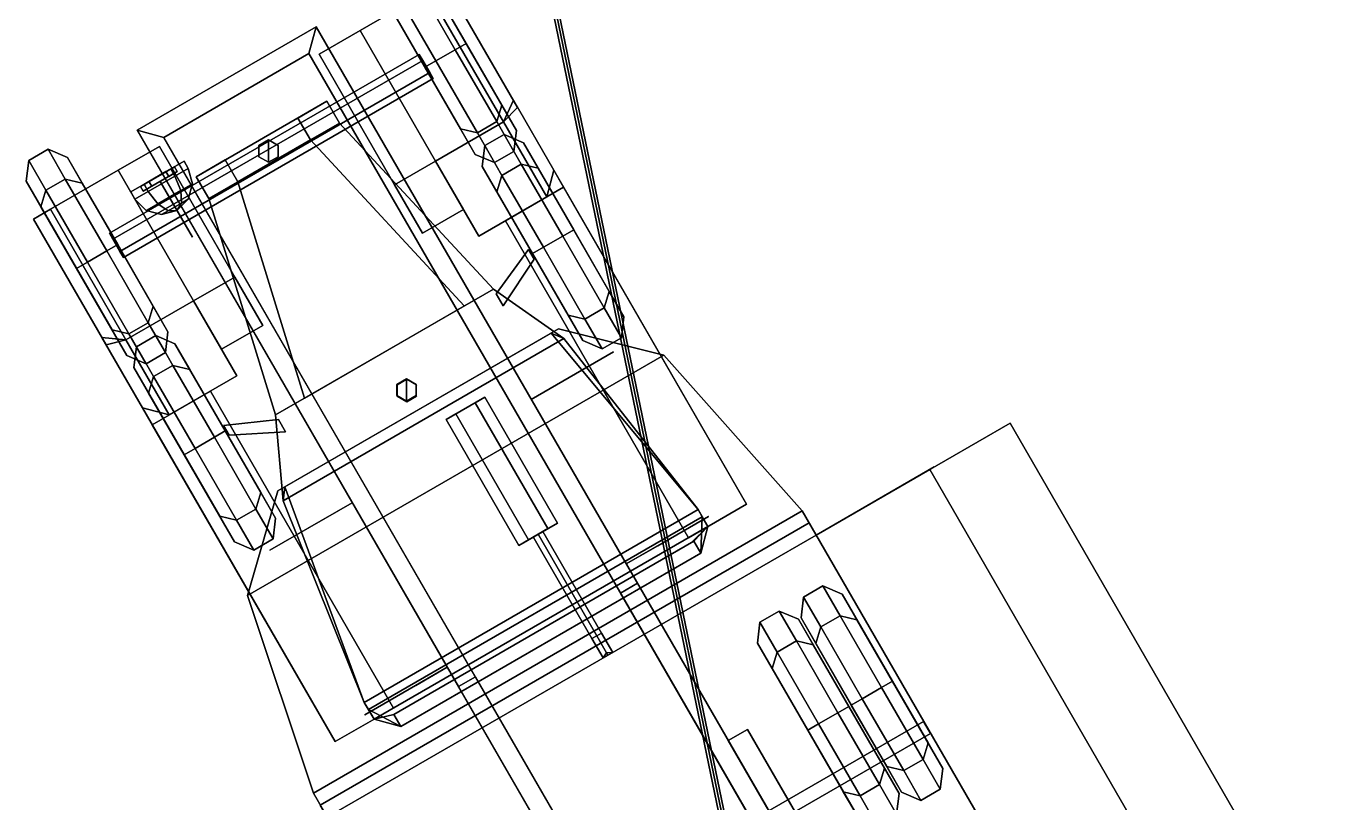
# Model space of a CAD drawing. Extents: x -7.7 to 7.3, y -7.8 to 7.8.
# Drawn here: x -7.271 to -2.57, y -5.285 to -2.505 of the extents above; entities that cross this region are included whole.
import ezdxf

# ---------------------------------------------------------------- set-up
doc = ezdxf.new("R2010")
doc.units = 0
doc.layers.get('0').update_dxf_attribs({"linetype": 'CONTINUOUS'})
for name, color, linetype in [('BALANCIER', 5, 'CONTINUOUS'), ('MUDGUARDS', 6, 'CONTINUOUS'), ('WHEELS', 2, 'CONTINUOUS')]:
    doc.layers.add(name, color=color, linetype=linetype)

msp = doc.modelspace()

# ---------------------------------------------------------------- linework, layer by layer
for points in [[(-7.04, 5.6, 4.61), (-7.05, 5.6, 4.6), (-4.4597, -6.9326, 2.35), (-4.4474, -6.9397, 2.36)], [(-7.05, 5.6, 4.6), (-7.04, 5.6, 4.59), (-4.4474, -6.9397, 2.34), (-4.4597, -6.9326, 2.35)], [(-7.04, 5.6, 4.59), (-7.03, 5.6, 4.6), (-4.4403, -6.9274, 2.35), (-4.4474, -6.9397, 2.34)], [(-7.03, 5.6, 4.6), (-7.04, 5.6, 4.61), (-4.4474, -6.9397, 2.36), (-4.4403, -6.9274, 2.35)], [(-6.2332, -2.5074, 0.64), (-6.2332, -2.5074, 0.48), (-6.8741, -2.8774, 0.48), (-6.8741, -2.8774, 0.64)], [(-6.2332, -2.5074, 0.48), (-6.2589, -2.603, 0.48), (-6.7785, -2.903, 0.48), (-6.8741, -2.8774, 0.48)], [(-6.8741, -2.8774, 0.64), (-6.7785, -2.903, 0.64), (-6.2589, -2.603, 0.64), (-6.2332, -2.5074, 0.64)], [(-6.2332, -2.5074, 0.48), (-4.2032, -6.0234, 0.48), (-4.2639, -6.0584, 0.48), (-6.2589, -2.603, 0.48)], [(-6.2589, -2.603, 0.64), (-5.1439, -4.5342, 0.64), (-5.0832, -4.4992, 0.64), (-6.2332, -2.5074, 0.64)], [(-4.2032, -6.0234, 0.64), (-4.2032, -6.0234, 0.48), (-6.2332, -2.5074, 0.48), (-6.2332, -2.5074, 0.64)], [(-6.7785, -2.903, 0.64), (-6.7785, -2.903, 0.48), (-6.2589, -2.603, 0.48), (-6.2589, -2.603, 0.64)], [(-6.2589, -2.603, 0.48), (-4.2639, -6.0584, 0.48), (-4.2639, -6.0584, 0.64), (-6.2589, -2.603, 0.64)], [(-6.6625, -3.0439, 0.64), (-6.6625, -3.0439, 1.19), (-6.1948, -2.7739, 1.19), (-6.1948, -2.7739, 0.64)], [(-6.1948, -2.7739, 0.64), (-6.1498, -2.8518, 0.64), (-6.6175, -3.1218, 0.64), (-6.6625, -3.0439, 0.64)], [(-6.6625, -3.0439, 1.19), (-6.5586, -2.9839, 1.28), (-6.2988, -2.8339, 1.28), (-6.1948, -2.7739, 1.19)], [(-6.2988, -2.8339, 1.28), (-6.2538, -2.9118, 1.28), (-6.1498, -2.8518, 1.19), (-6.1948, -2.7739, 1.19)], [(-6.1948, -2.7739, 1.19), (-6.1498, -2.8518, 1.19), (-6.1498, -2.8518, 0.64), (-6.1948, -2.7739, 0.64)], [(-6.1498, -2.8518, 0.64), (-5.5989, -3.446, 0.64), (-6.3784, -3.896, 0.64), (-6.6175, -3.1218, 0.64)], [(-6.5586, -2.9839, 1.28), (-6.5136, -3.0618, 1.28), (-6.2538, -2.9118, 1.28), (-6.2988, -2.8339, 1.28)], [(-6.2538, -2.9118, 1.28), (-5.7029, -3.506, 1.3), (-5.5989, -3.446, 1.19), (-6.1498, -2.8518, 1.19)], [(-6.1498, -2.8518, 1.19), (-5.5989, -3.446, 1.19), (-5.5989, -3.446, 0.64), (-6.1498, -2.8518, 0.64)], [(-6.8741, -2.8774, 0.48), (-4.8441, -6.3934, 0.48), (-4.8441, -6.3934, 0.64), (-6.8741, -2.8774, 0.64)], [(-6.7785, -2.903, 0.48), (-4.7835, -6.3584, 0.48), (-4.8441, -6.3934, 0.48), (-6.8741, -2.8774, 0.48)], [(-6.8741, -2.8774, 0.64), (-5.7241, -4.8692, 0.64), (-5.6635, -4.8342, 0.64), (-6.7785, -2.903, 0.64)], [(-4.7835, -6.3584, 0.64), (-4.7835, -6.3584, 0.48), (-6.7785, -2.903, 0.48), (-6.7785, -2.903, 0.64)], [(-6.5136, -3.0618, 1.28), (-6.2744, -3.836, 1.3), (-5.7029, -3.506, 1.3), (-6.2538, -2.9118, 1.28)], [(-6.4383, -2.9322, 1.3), (-6.4383, -2.9722, 1.3), (-6.4037, -2.9922, 1.3), (-6.4037, -2.9122, 1.3)], [(-6.4037, -2.9122, 1.28), (-6.4383, -2.9322, 1.28), (-6.4383, -2.9322, 1.3), (-6.4037, -2.9122, 1.3)], [(-6.4037, -2.9122, 1.3), (-6.4037, -2.9922, 1.3), (-6.369, -2.9722, 1.3), (-6.369, -2.9322, 1.3)], [(-6.369, -2.9322, 1.28), (-6.4037, -2.9122, 1.28), (-6.4037, -2.9122, 1.3), (-6.369, -2.9322, 1.3)], [(-6.4383, -2.9322, 1.28), (-6.4383, -2.9722, 1.28), (-6.4383, -2.9722, 1.3), (-6.4383, -2.9322, 1.3)], [(-6.369, -2.9722, 1.28), (-6.369, -2.9322, 1.28), (-6.369, -2.9322, 1.3), (-6.369, -2.9722, 1.3)], [(-6.7538, -3.0158, 0.9947), (-6.849, -3.0708, 0.9947), (-6.8967, -3.0983, 1.09), (-6.7061, -2.9883, 1.09)], [(-6.7061, -2.9883, 1.09), (-6.8967, -3.0983, 1.09), (-6.849, -3.0708, 1.1853), (-6.7538, -3.0158, 1.1853)], [(-6.862, -3.0783, 0.92), (-6.7408, -3.0083, 0.92), (-6.7711, -3.0258, 0.8594), (-6.8317, -3.0608, 0.8594)], [(-6.8317, -3.0608, 0.9806), (-6.7711, -3.0258, 0.9806), (-6.7408, -3.0083, 0.92), (-6.862, -3.0783, 0.92)], [(-6.7711, -3.0258, 0.8594), (-6.7408, -3.0083, 0.92), (-6.7308, -3.0256, 0.92), (-6.7611, -3.0431, 0.8594)], [(-6.7408, -3.0083, 0.92), (-6.7711, -3.0258, 0.9806), (-6.7611, -3.0431, 0.9806), (-6.7308, -3.0256, 0.92)], [(-6.7538, -3.0158, 0.9947), (-6.7061, -2.9883, 1.09), (-6.6911, -3.0142, 1.09), (-6.7388, -3.0417, 0.9947)], [(-6.7061, -2.9883, 1.09), (-6.7538, -3.0158, 1.1853), (-6.7388, -3.0417, 1.1853), (-6.6911, -3.0142, 1.09)], [(-6.6175, -3.1218, 1.19), (-6.5136, -3.0618, 1.28), (-6.5586, -2.9839, 1.28), (-6.6625, -3.0439, 1.19)], [(-6.4383, -2.9722, 1.28), (-6.4037, -2.9922, 1.28), (-6.4037, -2.9922, 1.3), (-6.4383, -2.9722, 1.3)], [(-6.4037, -2.9922, 1.28), (-6.369, -2.9722, 1.28), (-6.369, -2.9722, 1.3), (-6.4037, -2.9922, 1.3)], [(-6.7308, -3.0256, 0.92), (-6.852, -3.0956, 0.92), (-6.8217, -3.0781, 0.8594), (-6.7611, -3.0431, 0.8594)], [(-6.7611, -3.0431, 0.9806), (-6.8217, -3.0781, 0.9806), (-6.852, -3.0956, 0.92), (-6.7308, -3.0256, 0.92)], [(-6.849, -3.0708, 0.9947), (-6.7538, -3.0158, 0.9947), (-6.7388, -3.0417, 0.9947), (-6.834, -3.0967, 0.9947)], [(-6.7538, -3.0158, 1.1853), (-6.849, -3.0708, 1.1853), (-6.834, -3.0967, 1.1853), (-6.7388, -3.0417, 1.1853)], [(-6.8002, -3.1407, 1.0075), (-6.834, -3.0967, 0.9947), (-6.7388, -3.0417, 0.9947), (-6.7177, -3.0931, 1.0075)], [(-6.7177, -3.0931, 1.1725), (-6.7388, -3.0417, 1.1853), (-6.834, -3.0967, 1.1853), (-6.8002, -3.1407, 1.1725)], [(-6.8317, -3.0608, 0.8594), (-6.7711, -3.0258, 0.8594), (-6.7611, -3.0431, 0.8594), (-6.8217, -3.0781, 0.8594)], [(-6.7711, -3.0258, 0.9806), (-6.8317, -3.0608, 0.9806), (-6.8217, -3.0781, 0.9806), (-6.7611, -3.0431, 0.9806)], [(-6.7177, -3.0931, 1.0075), (-6.7388, -3.0417, 0.9947), (-6.6911, -3.0142, 1.09), (-6.6764, -3.0692, 1.09)], [(-6.6764, -3.0692, 1.09), (-6.6911, -3.0142, 1.09), (-6.7388, -3.0417, 1.1853), (-6.7177, -3.0931, 1.1725)], [(-6.6175, -3.1218, 0.64), (-6.6175, -3.1218, 1.19), (-6.6625, -3.0439, 1.19), (-6.6625, -3.0439, 0.64)], [(-6.8967, -3.0983, 1.09), (-6.849, -3.0708, 0.9947), (-6.834, -3.0967, 0.9947), (-6.8817, -3.1242, 1.09)], [(-6.849, -3.0708, 1.1853), (-6.8967, -3.0983, 1.09), (-6.8817, -3.1242, 1.09), (-6.834, -3.0967, 1.1853)], [(-6.8414, -3.1645, 1.09), (-6.8817, -3.1242, 1.09), (-6.834, -3.0967, 0.9947), (-6.8002, -3.1407, 1.0075)], [(-6.8002, -3.1407, 1.1725), (-6.834, -3.0967, 1.1853), (-6.8817, -3.1242, 1.09), (-6.8414, -3.1645, 1.09)], [(-6.862, -3.0783, 0.92), (-6.8317, -3.0608, 0.8594), (-6.8217, -3.0781, 0.8594), (-6.852, -3.0956, 0.92)], [(-6.8317, -3.0608, 0.9806), (-6.862, -3.0783, 0.92), (-6.852, -3.0956, 0.92), (-6.8217, -3.0781, 0.9806)], [(-6.7626, -3.1655, 1.0424), (-6.8002, -3.1407, 1.0075), (-6.7177, -3.0931, 1.0075), (-6.715, -3.138, 1.0424)], [(-6.715, -3.138, 1.1376), (-6.7177, -3.0931, 1.1725), (-6.8002, -3.1407, 1.1725), (-6.7626, -3.1655, 1.1376)], [(-6.715, -3.138, 1.0424), (-6.7177, -3.0931, 1.0075), (-6.6764, -3.0692, 1.09), (-6.6911, -3.1242, 1.09)], [(-6.6911, -3.1242, 1.09), (-6.6764, -3.0692, 1.09), (-6.7177, -3.0931, 1.1725), (-6.715, -3.138, 1.1376)], [(-6.3784, -3.896, 1.19), (-6.2744, -3.836, 1.3), (-6.5136, -3.0618, 1.28), (-6.6175, -3.1218, 1.19)], [(-6.7864, -3.1792, 1.09), (-6.8414, -3.1645, 1.09), (-6.8002, -3.1407, 1.0075), (-6.7626, -3.1655, 1.0424)], [(-6.7626, -3.1655, 1.1376), (-6.8002, -3.1407, 1.1725), (-6.8414, -3.1645, 1.09), (-6.7864, -3.1792, 1.09)], [(-6.7314, -3.1645, 1.09), (-6.7626, -3.1655, 1.0424), (-6.715, -3.138, 1.0424), (-6.7314, -3.1645, 1.09)], [(-6.7314, -3.1645, 1.09), (-6.715, -3.138, 1.1376), (-6.7626, -3.1655, 1.1376), (-6.7314, -3.1645, 1.09)], [(-6.7314, -3.1645, 1.09), (-6.715, -3.138, 1.0424), (-6.6911, -3.1242, 1.09), (-6.7314, -3.1645, 1.09)], [(-6.7314, -3.1645, 1.09), (-6.6911, -3.1242, 1.09), (-6.715, -3.138, 1.1376), (-6.7314, -3.1645, 1.09)], [(-6.3784, -3.896, 0.64), (-6.3784, -3.896, 1.19), (-6.6175, -3.1218, 1.19), (-6.6175, -3.1218, 0.64)], [(-6.7314, -3.1645, 1.09), (-6.7864, -3.1792, 1.09), (-6.7626, -3.1655, 1.0424), (-6.7314, -3.1645, 1.09)], [(-6.7314, -3.1645, 1.09), (-6.7626, -3.1655, 1.1376), (-6.7864, -3.1792, 1.09), (-6.7314, -3.1645, 1.09)], [(-5.4731, -3.304, 0.91), (-5.4531, -3.3387, 0.89), (-5.5639, -3.5066, 0.89), (-5.5889, -3.4633, 0.91)], [(-5.4731, -3.304, 0.96), (-5.4731, -3.304, 0.91), (-5.5889, -3.4633, 0.91), (-5.5889, -3.4633, 0.96)], [(-5.5889, -3.4633, 0.96), (-5.5639, -3.5066, 1.01), (-5.4531, -3.3387, 1.01), (-5.4731, -3.304, 0.96)], [(-5.5639, -3.5066, 1.01), (-5.5639, -3.5066, 0.89), (-5.4531, -3.3387, 0.89), (-5.4531, -3.3387, 1.01)], [(-5.5989, -3.446, 0.64), (-5.3464, -3.6235, 0.64), (-6.351, -4.2035, 0.64), (-6.3784, -3.896, 0.64)], [(-6.3784, -3.896, 1.19), (-6.3784, -3.896, 1.3), (-5.5989, -3.446, 1.3), (-5.5989, -3.446, 1.19)], [(-6.3784, -3.896, 1.3), (-6.351, -4.2035, 1.34), (-5.3464, -3.6235, 1.34), (-5.5989, -3.446, 1.3)], [(-5.5989, -3.446, 1.3), (-5.3464, -3.6235, 1.34), (-5.3464, -3.6235, 0.64), (-5.5989, -3.446, 0.64)], [(-6.371, -4.1688, 2.05), (-6.4784, -4.5427, 2.21), (-4.9889, -3.6827, 2.21), (-5.3664, -3.5888, 2.05)], [(-5.3664, -3.5888, 1.86), (-4.9889, -3.6827, 1.86), (-6.4784, -4.5427, 1.86), (-6.371, -4.1688, 1.86)], [(-5.3664, -3.5888, 2.05), (-5.3664, -3.5888, 1.86), (-6.371, -4.1688, 1.86), (-6.371, -4.1688, 2.05)], [(-6.345, -4.1538, 1.79), (-5.3923, -3.6038, 1.79), (-5.3464, -3.6235, 1.75), (-6.351, -4.2035, 1.75)], [(-6.0612, -4.9253, 1.85), (-4.8661, -4.2353, 1.85), (-5.3923, -3.6038, 1.79), (-6.345, -4.1538, 1.79)], [(-5.3923, -3.6038, 1.79), (-4.8661, -4.2353, 1.85), (-4.8661, -4.2353, 1.75), (-5.3464, -3.6235, 1.75)], [(-4.9889, -3.6827, 2.21), (-4.9889, -3.6827, 1.86), (-5.3664, -3.5888, 1.86), (-5.3664, -3.5888, 2.05)], [(-6.351, -4.2035, 1.34), (-6.351, -4.2035, 1.75), (-5.3464, -3.6235, 1.75), (-5.3464, -3.6235, 1.34)], [(-5.3464, -3.6235, 0.64), (-5.3464, -3.6235, 1.34), (-6.351, -4.2035, 1.34), (-6.351, -4.2035, 0.64)], [(-5.3464, -3.6235, 0.64), (-4.8661, -4.2353, 0.64), (-6.0612, -4.9253, 0.64), (-6.351, -4.2035, 0.64)], [(-5.3464, -3.6235, 1.75), (-4.8661, -4.2353, 1.75), (-4.8661, -4.2353, 1.3), (-5.3464, -3.6235, 1.3)], [(-5.3464, -3.6235, 1.3), (-4.8661, -4.2353, 1.3), (-4.8661, -4.2353, 0.64), (-5.3464, -3.6235, 0.64)], [(-6.4784, -4.5427, 2.21), (-6.2433, -5.2499, 2.3), (-4.494, -4.2399, 2.3), (-4.9889, -3.6827, 2.21)], [(-4.9889, -3.6827, 1.86), (-4.494, -4.2399, 1.86), (-6.2433, -5.2499, 1.86), (-6.4784, -4.5427, 1.86)], [(-4.494, -4.2399, 2.3), (-4.494, -4.2399, 1.86), (-4.9889, -3.6827, 1.86), (-4.9889, -3.6827, 2.21)], [(-5.9445, -3.7874, 1.335), (-5.9447, -3.8271, 1.3398), (-5.9102, -3.8468, 1.3446), (-5.9099, -3.7674, 1.335)], [(-5.9431, -3.7898, 1.3152), (-5.9433, -3.8296, 1.32), (-5.9447, -3.8271, 1.3398), (-5.9445, -3.7874, 1.335)], [(-5.9085, -3.7698, 1.3152), (-5.9431, -3.7898, 1.3152), (-5.9445, -3.7874, 1.335), (-5.9099, -3.7674, 1.335)], [(-5.9099, -3.7674, 1.335), (-5.9102, -3.8468, 1.3446), (-5.8756, -3.8268, 1.3446), (-5.8754, -3.7871, 1.3398)], [(-5.874, -3.7896, 1.32), (-5.9085, -3.7698, 1.3152), (-5.9099, -3.7674, 1.335), (-5.8754, -3.7871, 1.3398)], [(-5.8742, -3.8293, 1.3248), (-5.874, -3.7896, 1.32), (-5.8754, -3.7871, 1.3398), (-5.8756, -3.8268, 1.3446)], [(-5.9433, -3.8296, 1.32), (-5.9088, -3.8493, 1.3248), (-5.9102, -3.8468, 1.3446), (-5.9447, -3.8271, 1.3398)], [(-5.9088, -3.8493, 1.3248), (-5.8742, -3.8293, 1.3248), (-5.8756, -3.8268, 1.3446), (-5.9102, -3.8468, 1.3446)], [(-5.6641, -3.8531, 0.3407), (-5.7334, -3.8931, 0.3407), (-5.768, -3.9131, 0.41), (-5.6295, -3.8331, 0.41)], [(-5.6295, -3.8331, 0.41), (-5.768, -3.9131, 0.41), (-5.7334, -3.8931, 0.4793), (-5.6641, -3.8531, 0.4793)], [(-5.7334, -3.8931, 0.3407), (-5.6641, -3.8531, 0.3407), (-5.4041, -4.3034, 0.3407), (-5.4734, -4.3434, 0.3407)], [(-5.6641, -3.8531, 0.4793), (-5.7334, -3.8931, 0.4793), (-5.4734, -4.3434, 0.4793), (-5.4041, -4.3034, 0.4793)], [(-5.6641, -3.8531, 0.3407), (-5.6295, -3.8331, 0.41), (-5.3695, -4.2834, 0.41), (-5.4041, -4.3034, 0.3407)], [(-5.6295, -3.8331, 0.41), (-5.6641, -3.8531, 0.4793), (-5.4041, -4.3034, 0.4793), (-5.3695, -4.2834, 0.41)], [(-6.351, -4.2035, 0.64), (-6.351, -4.2035, 1.34), (-6.3784, -3.896, 1.3), (-6.3784, -3.896, 0.64)], [(-5.768, -3.9131, 0.41), (-5.7334, -3.8931, 0.3407), (-5.4734, -4.3434, 0.3407), (-5.508, -4.3634, 0.41)], [(-5.7334, -3.8931, 0.4793), (-5.768, -3.9131, 0.41), (-5.508, -4.3634, 0.41), (-5.4734, -4.3434, 0.4793)], [(-6.5643, -3.934, 0.96), (-6.5443, -3.9687, 1.01), (-6.3434, -3.9566, 1.01), (-6.3684, -3.9133, 0.96)], [(-6.3684, -3.9133, 0.91), (-6.3434, -3.9566, 0.89), (-6.5443, -3.9687, 0.89), (-6.5643, -3.934, 0.91)], [(-6.3684, -3.9133, 0.96), (-6.3684, -3.9133, 0.91), (-6.5643, -3.934, 0.91), (-6.5643, -3.934, 0.96)], [(-3.7497, -3.9256, 2.0852), (-2.5697, -5.9694, 2.0852), (-3.264, -6.3703, 2.3), (-4.444, -4.3265, 2.3)], [(-4.444, -4.3265, 2.3), (-3.264, -6.3703, 2.3), (-2.5697, -5.9694, 2.0852), (-3.7497, -3.9256, 2.0852)], [(-6.5443, -3.9687, 1.01), (-6.5443, -3.9687, 0.89), (-6.3434, -3.9566, 0.89), (-6.3434, -3.9566, 1.01)], [(-4.0367, -4.0913, 2.174), (-4.444, -4.3265, 2.03), (-4.444, -4.3265, 2.02), (-4.0216, -4.0826, 2.1693)], [(-4.0216, -4.0826, 2.1693), (-4.444, -4.3265, 2.02), (-4.444, -4.3265, 2.03), (-4.0367, -4.0913, 2.174)], [(-4.444, -4.3265, 1), (-3.264, -6.3703, 1), (-2.8569, -6.1353, 1), (-4.0369, -4.0915, 1)], [(-4.0369, -4.0915, 1), (-2.8569, -6.1353, 1), (-3.264, -6.3703, 1), (-4.444, -4.3265, 1)], [(-4.0369, -4.0915, 1), (-4.444, -4.3265, 1.38), (-4.444, -4.3265, 1.37), (-4.0456, -4.0965, 1)], [(-4.0456, -4.0965, 1), (-4.444, -4.3265, 1.37), (-4.444, -4.3265, 1.38), (-4.0369, -4.0915, 1)], [(-6.371, -4.1688, 1.86), (-6.4784, -4.5427, 1.86), (-6.4784, -4.5427, 2.21), (-6.371, -4.1688, 2.05)], [(-6.351, -4.2035, 1.75), (-6.0612, -4.9253, 1.75), (-6.0612, -4.9253, 1.85), (-6.345, -4.1538, 1.79)], [(-6.0612, -4.9253, 1.3), (-6.0612, -4.9253, 1.75), (-6.351, -4.2035, 1.75), (-6.351, -4.2035, 1.3)], [(-6.0612, -4.9253, 0.64), (-6.0612, -4.9253, 1.3), (-6.351, -4.2035, 1.3), (-6.351, -4.2035, 0.64)], [(-6.2433, -5.2499, 2.3), (-4.9633, -7.4669, 2.3), (-3.214, -6.4569, 2.3), (-4.494, -4.2399, 2.3)], [(-4.494, -4.2399, 1.86), (-4.494, -4.2399, 1), (-6.2433, -5.2499, 1), (-6.2433, -5.2499, 1.86)], [(-4.494, -4.2399, 1), (-3.214, -6.4569, 1), (-4.9633, -7.4669, 1), (-6.2433, -5.2499, 1)], [(-4.8661, -4.2353, 0.64), (-4.8311, -4.2959, 0.64), (-6.0262, -4.9859, 0.64), (-6.0612, -4.9253, 0.64)], [(-6.0612, -4.9253, 1.75), (-4.8661, -4.2353, 1.75), (-4.8661, -4.2353, 1.85), (-6.0612, -4.9253, 1.85)], [(-6.0612, -4.9253, 1.85), (-6.0462, -4.9513, 1.83), (-4.8511, -4.2613, 1.83), (-4.8661, -4.2353, 1.85)], [(-6.0462, -4.9513, 1.83), (-5.9306, -5.0116, 1.31), (-4.8567, -4.3916, 1.31), (-4.8511, -4.2613, 1.83)], [(-4.8661, -4.2353, 1.85), (-4.8511, -4.2613, 1.83), (-4.8311, -4.2959, 1.3), (-4.8661, -4.2353, 1.3)], [(-4.8661, -4.2353, 1.3), (-4.8311, -4.2959, 1.3), (-4.8311, -4.2959, 0.64), (-4.8661, -4.2353, 0.64)], [(-4.8511, -4.2613, 1.83), (-4.8567, -4.3916, 1.31), (-4.8567, -4.3916, 1.3), (-4.8311, -4.2959, 1.3)], [(-3.214, -6.4569, 2.3), (-3.214, -6.4569, 1), (-4.494, -4.2399, 1), (-4.494, -4.2399, 2.3)], [(-4.469, -4.2832, 1), (-4.469, -4.2832, 0.79), (-6.2183, -5.2932, 0.79), (-6.2183, -5.2932, 1)], [(-4.469, -4.2832, 0.79), (-4.444, -4.3265, 0.79), (-6.1933, -5.3365, 0.79), (-6.2183, -5.2932, 0.79)], [(-4.8311, -4.2959, 0.64), (-4.8904, -4.3533, 0.64), (-5.9556, -4.9683, 0.64), (-6.0262, -4.9859, 0.64)], [(-5.3695, -4.2834, 0.41), (-5.508, -4.3634, 0.41), (-5.4734, -4.3434, 0.3407), (-5.4041, -4.3034, 0.3407)], [(-5.4041, -4.3034, 0.4793), (-5.4734, -4.3434, 0.4793), (-5.508, -4.3634, 0.41), (-5.3695, -4.2834, 0.41)], [(-5.4561, -4.3334, 0.39), (-5.4388, -4.3234, 0.37), (-5.2288, -4.6872, 0.37), (-5.2461, -4.6972, 0.39)], [(-5.4388, -4.3234, 0.41), (-5.4561, -4.3334, 0.39), (-5.2461, -4.6972, 0.39), (-5.2288, -4.6872, 0.41)], [(-5.4388, -4.3234, 0.37), (-5.4214, -4.3134, 0.39), (-5.2114, -4.6772, 0.39), (-5.2288, -4.6872, 0.37)], [(-5.4214, -4.3134, 0.39), (-5.4388, -4.3234, 0.41), (-5.2288, -4.6872, 0.41), (-5.2114, -4.6772, 0.39)], [(-4.8311, -4.2959, 1.3), (-4.8567, -4.3916, 1.3), (-4.8817, -4.3483, 0.64), (-4.8311, -4.2959, 0.64)], [(-4.444, -4.3265, 1), (-4.444, -4.3265, 0.79), (-4.469, -4.2832, 0.79), (-4.469, -4.2832, 1)], [(-6.1933, -5.3365, 1), (-6.1933, -5.3365, 0.79), (-4.444, -4.3265, 0.79), (-4.444, -4.3265, 1)], [(-4.8817, -4.3483, 0.64), (-4.8567, -4.3916, 1.3), (-5.9306, -5.0116, 1.3), (-5.9556, -4.9683, 0.64)], [(-4.8567, -4.3916, 1.3), (-4.8567, -4.3916, 1.31), (-5.9306, -5.0116, 1.31), (-5.9306, -5.0116, 1.3)], [(-5.1439, -4.5342, 0.79), (-3.8589, -6.7599, 0.79), (-3.7982, -6.7249, 0.79), (-5.0832, -4.4992, 0.79)], [(-5.0832, -4.4992, 0.79), (-5.0832, -4.4992, 0.64), (-5.1439, -4.5342, 0.64), (-5.1439, -4.5342, 0.79)], [(-3.7982, -6.7249, 0.79), (-3.7982, -6.7249, 0.64), (-5.0832, -4.4992, 0.64), (-5.0832, -4.4992, 0.79)], [(-6.4784, -4.5427, 1.86), (-6.2433, -5.2499, 1.86), (-6.2433, -5.2499, 2.3), (-6.4784, -4.5427, 2.21)], [(-5.1439, -4.5342, 0.64), (-3.8589, -6.7599, 0.64), (-3.8589, -6.7599, 0.79), (-5.1439, -4.5342, 0.79)], [(-5.2461, -4.6972, 0.39), (-5.2288, -4.6872, 0.37), (-5.1938, -4.7478, 0.35), (-5.2061, -4.7665, 0.37)], [(-5.2288, -4.6872, 0.41), (-5.2461, -4.6972, 0.39), (-5.2061, -4.7665, 0.37), (-5.1888, -4.7565, 0.39)], [(-5.2288, -4.6872, 0.37), (-5.2114, -4.6772, 0.39), (-5.1714, -4.7465, 0.37), (-5.1938, -4.7478, 0.35)], [(-5.2114, -4.6772, 0.39), (-5.2288, -4.6872, 0.41), (-5.1888, -4.7565, 0.39), (-5.1714, -4.7465, 0.37)], [(-5.1888, -4.7565, 0.39), (-5.2061, -4.7665, 0.37), (-5.1938, -4.7478, 0.35), (-5.1714, -4.7465, 0.37)], [(-5.7241, -4.8692, 0.79), (-4.4391, -7.0949, 0.79), (-4.3785, -7.0599, 0.79), (-5.6635, -4.8342, 0.79)], [(-5.6635, -4.8342, 0.79), (-5.6635, -4.8342, 0.64), (-5.7241, -4.8692, 0.64), (-5.7241, -4.8692, 0.79)], [(-4.3785, -7.0599, 0.79), (-4.3785, -7.0599, 0.64), (-5.6635, -4.8342, 0.64), (-5.6635, -4.8342, 0.79)], [(-5.7241, -4.8692, 0.64), (-4.4391, -7.0949, 0.64), (-4.4391, -7.0949, 0.79), (-5.7241, -4.8692, 0.79)], [(-6.0262, -4.9859, 1.3), (-6.0462, -4.9513, 1.83), (-6.0612, -4.9253, 1.85), (-6.0612, -4.9253, 1.3)], [(-6.0262, -4.9859, 0.64), (-6.0262, -4.9859, 1.3), (-6.0612, -4.9253, 1.3), (-6.0612, -4.9253, 0.64)], [(-5.9306, -5.0116, 1.3), (-5.9306, -5.0116, 1.31), (-6.0462, -4.9513, 1.83), (-6.0262, -4.9859, 1.3)], [(-5.9556, -4.9683, 0.64), (-5.9306, -5.0116, 1.3), (-6.0262, -4.9859, 1.3), (-6.0262, -4.9859, 0.64)], [(-4.059, -4.9933, 1), (-4.059, -4.9933, 0.79), (-5.8083, -6.0033, 0.79), (-5.8083, -6.0033, 1)], [(-4.059, -4.9933, 0.79), (-4.034, -5.0366, 0.79), (-5.7833, -6.0466, 0.79), (-5.8083, -6.0033, 0.79)], [(-4.034, -5.0366, 1), (-4.034, -5.0366, 0.79), (-4.059, -4.9933, 0.79), (-4.059, -4.9933, 1)], [(-5.7833, -6.0466, 1), (-5.7833, -6.0466, 0.79), (-4.034, -5.0366, 0.79), (-4.034, -5.0366, 1)], [(-6.2433, -5.2499, 1), (-4.9633, -7.4669, 1), (-4.9633, -7.4669, 2.3), (-6.2433, -5.2499, 2.3)]]:
    msp.add_3dface(points)
at = {"layer": 'BALANCIER'}
for points in [[(-4.6889, -5.0222, 0.24), (-4.1089, -6.0267, 0.24), (-4.1782, -6.0667, 0.24), (-4.7582, -5.0622, 0.24)], [(-4.6889, -5.0222, 0.42), (-4.6889, -5.0222, 0.24), (-4.7582, -5.0622, 0.24), (-4.7582, -5.0622, 0.42)], [(-4.4814, -5.3816, 0.42), (-4.6889, -5.0222, 0.42), (-4.7582, -5.0622, 0.42), (-4.5507, -5.4216, 0.42)], [(-4.4989, -5.3512, 0.24), (-4.6889, -5.0222, 0.24), (-4.6889, -5.0222, 0.42), (-4.4814, -5.3816, 0.42)], [(-4.7582, -5.0622, 0.42), (-4.7582, -5.0622, 0.24), (-4.5682, -5.3912, 0.24), (-4.5507, -5.4216, 0.42)]]:
    msp.add_3dface(points, dxfattribs=at)
at = {"layer": 'MUDGUARDS'}
for points in [[(-5.8332, -2.3803, 1), (-5.7725, -2.3453, 0.93), (-5.5125, -2.7957, 0.93), (-5.5632, -2.848, 1)], [(-5.7725, -2.3453, 0.93), (-5.8332, -2.3803, 1), (-5.5632, -2.848, 1), (-5.5125, -2.7957, 0.93)], [(-6.0756, -2.5203, 1), (-5.8332, -2.3803, 1), (-5.5632, -2.848, 1), (-5.8056, -2.988, 1)], [(-5.8332, -2.3803, 1), (-6.0756, -2.5203, 1), (-5.8056, -2.988, 1), (-5.5632, -2.848, 1)], [(-6.0756, -2.5203, 1), (-6.2229, -2.6053, 0.65), (-5.9529, -3.073, 0.65), (-5.8056, -2.988, 1)], [(-6.2229, -2.6053, 0.65), (-6.0756, -2.5203, 1), (-5.8056, -2.988, 1), (-5.9529, -3.073, 0.65)], [(-5.5275, -2.7697, 0.93), (-5.5632, -2.848, 1), (-5.4082, -3.1164, 0.45), (-5.3825, -3.0208, 0.42)], [(-5.5632, -2.848, 1), (-5.5275, -2.7697, 0.93), (-5.3825, -3.0208, 0.42), (-5.4082, -3.1164, 0.45)], [(-5.5632, -2.848, 1), (-5.8056, -2.988, 1), (-5.6506, -3.2564, 0.45), (-5.4082, -3.1164, 0.45)], [(-5.8056, -2.988, 1), (-5.5632, -2.848, 1), (-5.4082, -3.1164, 0.45), (-5.6506, -3.2564, 0.45)], [(-6.9417, -3.0203, 1), (-6.7944, -2.9353, 0.65), (-6.5244, -3.403, 0.65), (-6.6717, -3.488, 1)], [(-6.7944, -2.9353, 0.65), (-6.9417, -3.0203, 1), (-6.6717, -3.488, 1), (-6.5244, -3.403, 0.65)], [(-5.8056, -2.988, 1), (-5.9529, -3.073, 0.65), (-5.8529, -3.2462, 0.65), (-5.7056, -3.1612, 0.65)], [(-5.9529, -3.073, 0.65), (-5.8056, -2.988, 1), (-5.7056, -3.1612, 0.65), (-5.8529, -3.2462, 0.65)], [(-7.1842, -3.1603, 1), (-6.9417, -3.0203, 1), (-6.6717, -3.488, 1), (-6.9142, -3.628, 1)], [(-6.9417, -3.0203, 1), (-7.1842, -3.1603, 1), (-6.9142, -3.628, 1), (-6.6717, -3.488, 1)], [(-5.3825, -3.0208, 0.42), (-5.3475, -3.0814, 0.45), (-4.6925, -4.2159, 0.45), (-4.6925, -4.2159, 0.42)], [(-5.3475, -3.0814, 0.45), (-5.3825, -3.0208, 0.42), (-4.6925, -4.2159, 0.42), (-4.6925, -4.2159, 0.45)], [(-6.7914, -3.0606, 0.77), (-6.7914, -3.0606, 1), (-6.7414, -3.1472, 1.04), (-6.6764, -3.2598, 0.77)], [(-6.7914, -3.0606, 1), (-6.7914, -3.0606, 0.77), (-6.6764, -3.2598, 0.77), (-6.7414, -3.1472, 1.04)], [(-5.5554, -3.2014, 0.45), (-5.3475, -3.0814, 0.45), (-4.6925, -4.2159, 0.45), (-4.9004, -4.3359, 0.45)], [(-5.3475, -3.0814, 0.45), (-5.5554, -3.2014, 0.45), (-4.9004, -4.3359, 0.45), (-4.6925, -4.2159, 0.45)], [(-7.2448, -3.1953, 0.93), (-7.1842, -3.1603, 1), (-6.9142, -3.628, 1), (-6.9848, -3.6457, 0.93)], [(-7.1842, -3.1603, 1), (-7.2448, -3.1953, 0.93), (-6.9848, -3.6457, 0.93), (-6.9142, -3.628, 1)], [(-6.5244, -3.403, 0.65), (-6.6717, -3.488, 1), (-6.5717, -3.6612, 0.65), (-6.4244, -3.5762, 0.65)], [(-6.6717, -3.488, 1), (-6.5244, -3.403, 0.65), (-6.4244, -3.5762, 0.65), (-6.5717, -3.6612, 0.65)], [(-6.6717, -3.488, 1), (-6.9142, -3.628, 1), (-6.7592, -3.8964, 0.45), (-6.5167, -3.7564, 0.45)], [(-6.9142, -3.628, 1), (-6.6717, -3.488, 1), (-6.5167, -3.7564, 0.45), (-6.7592, -3.8964, 0.45)], [(-6.9998, -3.6197, 0.93), (-6.9142, -3.628, 1), (-6.7592, -3.8964, 0.45), (-6.8548, -3.8708, 0.42)], [(-6.9142, -3.628, 1), (-6.9998, -3.6197, 0.93), (-6.8548, -3.8708, 0.42), (-6.7592, -3.8964, 0.45)], [(-5.1688, -3.6711, 0.45), (-5.4632, -3.8411, 0.45), (-5.4632, -3.8411, 0.61), (-5.3506, -3.7761, 0.61)], [(-5.4632, -3.8411, 0.45), (-5.1688, -3.6711, 0.45), (-5.3506, -3.7761, 0.61), (-5.4632, -3.8411, 0.61)], [(-6.8198, -3.9314, 0.45), (-6.6119, -3.8114, 0.45), (-5.9569, -4.9459, 0.45), (-6.1648, -5.0659, 0.45)], [(-6.6119, -3.8114, 0.45), (-6.8198, -3.9314, 0.45), (-6.1648, -5.0659, 0.45), (-5.9569, -4.9459, 0.45)], [(-6.8198, -3.9314, 0.45), (-6.8548, -3.8708, 0.42), (-6.1648, -5.0659, 0.42), (-6.1648, -5.0659, 0.45)], [(-6.8548, -3.8708, 0.42), (-6.8198, -3.9314, 0.45), (-6.1648, -5.0659, 0.45), (-6.1648, -5.0659, 0.42)], [(-6.3985, -4.3811, 0.45), (-6.1041, -4.2111, 0.45), (-6.1041, -4.2111, 0.61), (-6.2167, -4.2761, 0.61)], [(-6.1041, -4.2111, 0.45), (-6.3985, -4.3811, 0.45), (-6.2167, -4.2761, 0.61), (-6.1041, -4.2111, 0.61)], [(-4.8288, -4.26, 0.45), (-5.1232, -4.43, 0.45), (-5.1232, -4.43, 0.61), (-5.0106, -4.365, 0.61)], [(-5.1232, -4.43, 0.45), (-4.8288, -4.26, 0.45), (-5.0106, -4.365, 0.61), (-5.1232, -4.43, 0.61)], [(-5.7641, -4.8, 0.45), (-6.0585, -4.97, 0.45), (-5.8767, -4.865, 0.61), (-5.7641, -4.8, 0.61)], [(-6.0585, -4.97, 0.45), (-5.7641, -4.8, 0.45), (-5.7641, -4.8, 0.61), (-5.8767, -4.865, 0.61)]]:
    msp.add_3dface(points, dxfattribs=at)
at = {"layer": 'WHEELS'}
for points in [[(-5.8765, -2.2552, 0.42), (-5.5692, -2.7875, 0.6746), (-5.5165, -2.8788, 0.42), (-5.8238, -2.3466, 0.1654)], [(-5.8238, -2.3466, 0.6746), (-5.6965, -2.567, 0.78), (-5.5692, -2.7875, 0.6746), (-5.8765, -2.2552, 0.42)], [(-5.7165, -2.8725, 0.1654), (-6.0237, -2.3402, 0.42), (-5.971, -2.4316, 0.1654), (-5.8437, -2.652, 0.06)], [(-5.6637, -2.9638, 0.42), (-5.971, -2.4316, 0.6746), (-6.0237, -2.3402, 0.42), (-5.7165, -2.8725, 0.1654)], [(-5.884, -2.3323, 0.123), (-5.7355, -2.5895), (-5.8048, -2.6295), (-5.9533, -2.3723, 0.123)], [(-5.7355, -2.5895, 0.84), (-5.884, -2.3323, 0.717), (-5.9533, -2.3723, 0.717), (-5.8048, -2.6295, 0.84)], [(-5.7355, -2.5895), (-5.884, -2.3323, 0.123), (-5.8238, -2.3466, 0.1654), (-5.6965, -2.567, 0.06)], [(-5.884, -2.3323, 0.717), (-5.7355, -2.5895, 0.84), (-5.6965, -2.567, 0.78), (-5.8238, -2.3466, 0.6746)], [(-5.8238, -2.3466, 0.1654), (-5.5165, -2.8788, 0.42), (-5.5692, -2.7875, 0.1654), (-5.6965, -2.567, 0.06)], [(-5.9533, -2.3723, 0.123), (-5.8048, -2.6295), (-5.8437, -2.652, 0.06), (-5.971, -2.4316, 0.1654)], [(-5.8048, -2.6295, 0.84), (-5.9533, -2.3723, 0.717), (-5.971, -2.4316, 0.6746), (-5.8437, -2.652, 0.78)], [(-5.7165, -2.8725, 0.6746), (-5.8437, -2.652, 0.78), (-5.971, -2.4316, 0.6746), (-5.6637, -2.9638, 0.42)], [(-5.587, -2.8467, 0.123), (-5.7355, -2.5895), (-5.6965, -2.567, 0.06), (-5.5692, -2.7875, 0.1654)], [(-5.7355, -2.5895, 0.84), (-5.587, -2.8467, 0.717), (-5.5692, -2.7875, 0.6746), (-5.6965, -2.567, 0.78)], [(-5.8644, -2.6062, 0.42), (-5.8519, -2.6279, 0.3767), (-6.9604, -3.2679, 0.3767), (-6.9729, -3.2462, 0.42)], [(-5.8519, -2.6279, 0.4633), (-5.8644, -2.6062, 0.42), (-6.9729, -3.2462, 0.42), (-6.9604, -3.2679, 0.4633)], [(-5.8519, -2.6279, 0.3767), (-5.8269, -2.6712, 0.3767), (-6.9354, -3.3112, 0.3767), (-6.9604, -3.2679, 0.3767)], [(-5.8269, -2.6712, 0.4633), (-5.8519, -2.6279, 0.4633), (-6.9604, -3.2679, 0.4633), (-6.9354, -3.3112, 0.4633)], [(-5.8048, -2.6295), (-5.6563, -2.8867, 0.123), (-5.7165, -2.8725, 0.1654), (-5.8437, -2.652, 0.06)], [(-5.6563, -2.8867, 0.717), (-5.8048, -2.6295, 0.84), (-5.8437, -2.652, 0.78), (-5.7165, -2.8725, 0.6746)], [(-5.7355, -2.5895), (-5.587, -2.8467, 0.123), (-5.6563, -2.8867, 0.123), (-5.8048, -2.6295)], [(-5.587, -2.8467, 0.717), (-5.7355, -2.5895, 0.84), (-5.8048, -2.6295, 0.84), (-5.6563, -2.8867, 0.717)], [(-5.8269, -2.6712, 0.3767), (-5.8144, -2.6928, 0.42), (-6.9229, -3.3328, 0.42), (-6.9354, -3.3112, 0.3767)], [(-5.8144, -2.6928, 0.42), (-5.8269, -2.6712, 0.4633), (-6.9354, -3.3112, 0.4633), (-6.9229, -3.3328, 0.42)], [(-5.5255, -2.9532, 0.42), (-5.587, -2.8467, 0.123), (-5.5692, -2.7875, 0.1654), (-5.5165, -2.8788, 0.42)], [(-5.587, -2.8467, 0.717), (-5.5255, -2.9532, 0.42), (-5.5165, -2.8788, 0.42), (-5.5692, -2.7875, 0.6746)], [(-5.587, -2.8467, 0.123), (-5.5255, -2.9532, 0.42), (-5.5948, -2.9932, 0.42), (-5.6563, -2.8867, 0.123)], [(-5.5255, -2.9532, 0.42), (-5.587, -2.8467, 0.717), (-5.6563, -2.8867, 0.717), (-5.5948, -2.9932, 0.42)], [(-5.6563, -2.8867, 0.123), (-5.5948, -2.9932, 0.42), (-5.6637, -2.9638, 0.42), (-5.7165, -2.8725, 0.1654)], [(-5.5948, -2.9932, 0.42), (-5.6563, -2.8867, 0.717), (-5.7165, -2.8725, 0.6746), (-5.6637, -2.9638, 0.42)], [(-5.5605, -2.8926, 0.95), (-5.499, -2.9992, 0.653), (-5.5683, -3.0392, 0.653), (-5.6298, -2.9326, 0.95)], [(-5.499, -2.9992, 1.247), (-5.5605, -2.8926, 0.95), (-5.6298, -2.9326, 0.95), (-5.5683, -3.0392, 1.247)], [(-5.499, -2.9992, 0.653), (-5.5605, -2.8926, 0.95), (-5.4915, -2.9221, 0.95), (-5.4388, -3.0134, 0.6954)], [(-5.5605, -2.8926, 0.95), (-5.499, -2.9992, 1.247), (-5.4388, -3.0134, 1.2046), (-5.4915, -2.9221, 0.95)], [(-7.1926, -2.9458, 0.42), (-7.131, -3.0523, 0.123), (-7.2003, -3.0923, 0.123), (-7.2618, -2.9858, 0.42)], [(-7.131, -3.0523, 0.717), (-7.1926, -2.9458, 0.42), (-7.2618, -2.9858, 0.42), (-7.2003, -3.0923, 0.717)], [(-7.131, -3.0523, 0.123), (-7.1926, -2.9458, 0.42), (-7.1236, -2.9752, 0.42), (-7.0709, -3.0666, 0.1654)], [(-7.1926, -2.9458, 0.42), (-7.131, -3.0523, 0.717), (-7.0709, -3.0666, 0.6746), (-7.1236, -2.9752, 0.42)], [(-5.6298, -2.9326, 0.95), (-5.5683, -3.0392, 0.653), (-5.586, -3.0984, 0.6954), (-5.6387, -3.0071, 0.95)], [(-5.5683, -3.0392, 1.247), (-5.6298, -2.9326, 0.95), (-5.6387, -3.0071, 0.95), (-5.586, -3.0984, 1.2046)], [(-5.4915, -2.9221, 0.95), (-5.1842, -3.4543, 1.2046), (-5.1315, -3.5456, 0.95), (-5.4388, -3.0134, 0.6954)], [(-5.4388, -3.0134, 1.2046), (-5.3115, -3.2338, 1.31), (-5.1842, -3.4543, 1.2046), (-5.4915, -2.9221, 0.95)], [(-7.2618, -2.9858, 0.42), (-7.2003, -3.0923, 0.123), (-7.2181, -3.1516, 0.1654), (-7.2708, -3.0602, 0.42)], [(-7.2003, -3.0923, 0.717), (-7.2618, -2.9858, 0.42), (-7.2708, -3.0602, 0.42), (-7.2181, -3.1516, 0.6746)], [(-7.1236, -2.9752, 0.42), (-6.8163, -3.5075, 0.6746), (-6.7636, -3.5988, 0.42), (-7.0709, -3.0666, 0.1654)], [(-7.0709, -3.0666, 0.6746), (-6.9436, -3.287, 0.78), (-6.8163, -3.5075, 0.6746), (-7.1236, -2.9752, 0.42)], [(-5.3315, -3.5393, 0.6954), (-5.6387, -3.0071, 0.95), (-5.586, -3.0984, 0.6954), (-5.4587, -3.3188, 0.59)], [(-5.2787, -3.6306, 0.95), (-5.586, -3.0984, 1.2046), (-5.6387, -3.0071, 0.95), (-5.3315, -3.5393, 0.6954)], [(-5.499, -2.9992, 0.653), (-5.3505, -3.2563, 0.53), (-5.4198, -3.2963, 0.53), (-5.5683, -3.0392, 0.653)], [(-5.3505, -3.2563, 1.37), (-5.499, -2.9992, 1.247), (-5.5683, -3.0392, 1.247), (-5.4198, -3.2963, 1.37)], [(-5.3505, -3.2563, 0.53), (-5.499, -2.9992, 0.653), (-5.4388, -3.0134, 0.6954), (-5.3115, -3.2338, 0.59)], [(-5.499, -2.9992, 1.247), (-5.3505, -3.2563, 1.37), (-5.3115, -3.2338, 1.31), (-5.4388, -3.0134, 1.2046)], [(-7.131, -3.0523, 0.123), (-6.9826, -3.3095), (-7.0518, -3.3495), (-7.2003, -3.0923, 0.123)], [(-6.9826, -3.3095, 0.84), (-7.131, -3.0523, 0.717), (-7.2003, -3.0923, 0.717), (-7.0518, -3.3495, 0.84)], [(-6.9826, -3.3095), (-7.131, -3.0523, 0.123), (-7.0709, -3.0666, 0.1654), (-6.9436, -3.287, 0.06)], [(-7.131, -3.0523, 0.717), (-6.9826, -3.3095, 0.84), (-6.9436, -3.287, 0.78), (-7.0709, -3.0666, 0.6746)], [(-5.5683, -3.0392, 0.653), (-5.4198, -3.2963, 0.53), (-5.4587, -3.3188, 0.59), (-5.586, -3.0984, 0.6954)], [(-5.4198, -3.2963, 1.37), (-5.5683, -3.0392, 1.247), (-5.586, -3.0984, 1.2046), (-5.4587, -3.3188, 1.31)], [(-5.4388, -3.0134, 0.6954), (-5.1315, -3.5456, 0.95), (-5.1842, -3.4543, 0.6954), (-5.3115, -3.2338, 0.59)], [(-6.9635, -3.5925, 0.1654), (-7.2708, -3.0602, 0.42), (-7.2181, -3.1516, 0.1654), (-7.0908, -3.372, 0.06)], [(-6.9108, -3.6838, 0.42), (-7.2181, -3.1516, 0.6746), (-7.2708, -3.0602, 0.42), (-6.9635, -3.5925, 0.1654)], [(-7.2003, -3.0923, 0.123), (-7.0518, -3.3495), (-7.0908, -3.372, 0.06), (-7.2181, -3.1516, 0.1654)], [(-7.0518, -3.3495, 0.84), (-7.2003, -3.0923, 0.717), (-7.2181, -3.1516, 0.6746), (-7.0908, -3.372, 0.78)], [(-7.0709, -3.0666, 0.1654), (-6.7636, -3.5988, 0.42), (-6.8163, -3.5075, 0.1654), (-6.9436, -3.287, 0.06)], [(-5.3315, -3.5393, 1.2046), (-5.4587, -3.3188, 1.31), (-5.586, -3.0984, 1.2046), (-5.2787, -3.6306, 0.95)], [(-6.9635, -3.5925, 0.6746), (-7.0908, -3.372, 0.78), (-7.2181, -3.1516, 0.6746), (-6.9108, -3.6838, 0.42)], [(-5.202, -3.5135, 0.653), (-5.3505, -3.2563, 0.53), (-5.3115, -3.2338, 0.59), (-5.1842, -3.4543, 0.6954)], [(-5.3505, -3.2563, 1.37), (-5.202, -3.5135, 1.247), (-5.1842, -3.4543, 1.2046), (-5.3115, -3.2338, 1.31)], [(-6.8341, -3.5667, 0.123), (-6.9826, -3.3095), (-6.9436, -3.287, 0.06), (-6.8163, -3.5075, 0.1654)], [(-6.9826, -3.3095, 0.84), (-6.8341, -3.5667, 0.717), (-6.8163, -3.5075, 0.6746), (-6.9436, -3.287, 0.78)], [(-5.3505, -3.2563, 0.53), (-5.202, -3.5135, 0.653), (-5.2713, -3.5535, 0.653), (-5.4198, -3.2963, 0.53)], [(-5.202, -3.5135, 1.247), (-5.3505, -3.2563, 1.37), (-5.4198, -3.2963, 1.37), (-5.2713, -3.5535, 1.247)], [(-6.9826, -3.3095), (-6.8341, -3.5667, 0.123), (-6.9033, -3.6067, 0.123), (-7.0518, -3.3495)], [(-6.8341, -3.5667, 0.717), (-6.9826, -3.3095, 0.84), (-7.0518, -3.3495, 0.84), (-6.9033, -3.6067, 0.717)], [(-5.4198, -3.2963, 0.53), (-5.2713, -3.5535, 0.653), (-5.3315, -3.5393, 0.6954), (-5.4587, -3.3188, 0.59)], [(-5.2713, -3.5535, 1.247), (-5.4198, -3.2963, 1.37), (-5.4587, -3.3188, 1.31), (-5.3315, -3.5393, 1.2046)], [(-7.0518, -3.3495), (-6.9033, -3.6067, 0.123), (-6.9635, -3.5925, 0.1654), (-7.0908, -3.372, 0.06)], [(-6.9033, -3.6067, 0.717), (-7.0518, -3.3495, 0.84), (-7.0908, -3.372, 0.78), (-6.9635, -3.5925, 0.6746)], [(-5.1405, -3.6201, 0.95), (-5.202, -3.5135, 0.653), (-5.1842, -3.4543, 0.6954), (-5.1315, -3.5456, 0.95)], [(-5.202, -3.5135, 1.247), (-5.1405, -3.6201, 0.95), (-5.1315, -3.5456, 0.95), (-5.1842, -3.4543, 1.2046)], [(-6.7726, -3.6732, 0.42), (-6.8341, -3.5667, 0.123), (-6.8163, -3.5075, 0.1654), (-6.7636, -3.5988, 0.42)], [(-6.8341, -3.5667, 0.717), (-6.7726, -3.6732, 0.42), (-6.7636, -3.5988, 0.42), (-6.8163, -3.5075, 0.6746)], [(-5.202, -3.5135, 0.653), (-5.1405, -3.6201, 0.95), (-5.2098, -3.6601, 0.95), (-5.2713, -3.5535, 0.653)], [(-5.1405, -3.6201, 0.95), (-5.202, -3.5135, 1.247), (-5.2713, -3.5535, 1.247), (-5.2098, -3.6601, 0.95)], [(-6.8341, -3.5667, 0.123), (-6.7726, -3.6732, 0.42), (-6.8418, -3.7132, 0.42), (-6.9033, -3.6067, 0.123)], [(-6.7726, -3.6732, 0.42), (-6.8341, -3.5667, 0.717), (-6.9033, -3.6067, 0.717), (-6.8418, -3.7132, 0.42)], [(-5.2713, -3.5535, 0.653), (-5.2098, -3.6601, 0.95), (-5.2787, -3.6306, 0.95), (-5.3315, -3.5393, 0.6954)], [(-5.2098, -3.6601, 0.95), (-5.2713, -3.5535, 1.247), (-5.3315, -3.5393, 1.2046), (-5.2787, -3.6306, 0.95)], [(-6.9033, -3.6067, 0.123), (-6.8418, -3.7132, 0.42), (-6.9108, -3.6838, 0.42), (-6.9635, -3.5925, 0.1654)], [(-6.8418, -3.7132, 0.42), (-6.9033, -3.6067, 0.717), (-6.9635, -3.5925, 0.6746), (-6.9108, -3.6838, 0.42)], [(-6.8076, -3.6126, 0.95), (-6.746, -3.7192, 0.653), (-6.8153, -3.7592, 0.653), (-6.8768, -3.6526, 0.95)], [(-6.746, -3.7192, 1.247), (-6.8076, -3.6126, 0.95), (-6.8768, -3.6526, 0.95), (-6.8153, -3.7592, 1.247)], [(-6.746, -3.7192, 0.653), (-6.8076, -3.6126, 0.95), (-6.7386, -3.6421, 0.95), (-6.6859, -3.7334, 0.6954)], [(-6.8076, -3.6126, 0.95), (-6.746, -3.7192, 1.247), (-6.6859, -3.7334, 1.2046), (-6.7386, -3.6421, 0.95)], [(-6.8768, -3.6526, 0.95), (-6.8153, -3.7592, 0.653), (-6.8331, -3.8184, 0.6954), (-6.8858, -3.7271, 0.95)], [(-6.8153, -3.7592, 1.247), (-6.8768, -3.6526, 0.95), (-6.8858, -3.7271, 0.95), (-6.8331, -3.8184, 1.2046)], [(-6.7386, -3.6421, 0.95), (-6.4313, -4.1743, 1.2046), (-6.3786, -4.2656, 0.95), (-6.6859, -3.7334, 0.6954)], [(-6.6859, -3.7334, 1.2046), (-6.5586, -3.9538, 1.31), (-6.4313, -4.1743, 1.2046), (-6.7386, -3.6421, 0.95)], [(-6.5785, -4.2593, 0.6954), (-6.8858, -3.7271, 0.95), (-6.8331, -3.8184, 0.6954), (-6.7058, -4.0388, 0.59)], [(-6.5258, -4.3506, 0.95), (-6.8331, -3.8184, 1.2046), (-6.8858, -3.7271, 0.95), (-6.5785, -4.2593, 0.6954)], [(-6.8153, -3.7592, 0.653), (-6.6668, -4.0163, 0.53), (-6.7058, -4.0388, 0.59), (-6.8331, -3.8184, 0.6954)], [(-6.6668, -4.0163, 1.37), (-6.8153, -3.7592, 1.247), (-6.8331, -3.8184, 1.2046), (-6.7058, -4.0388, 1.31)], [(-6.746, -3.7192, 0.653), (-6.5976, -3.9763, 0.53), (-6.6668, -4.0163, 0.53), (-6.8153, -3.7592, 0.653)], [(-6.5976, -3.9763, 1.37), (-6.746, -3.7192, 1.247), (-6.8153, -3.7592, 1.247), (-6.6668, -4.0163, 1.37)], [(-6.5976, -3.9763, 0.53), (-6.746, -3.7192, 0.653), (-6.6859, -3.7334, 0.6954), (-6.5586, -3.9538, 0.59)], [(-6.746, -3.7192, 1.247), (-6.5976, -3.9763, 1.37), (-6.5586, -3.9538, 1.31), (-6.6859, -3.7334, 1.2046)], [(-6.6859, -3.7334, 0.6954), (-6.3786, -4.2656, 0.95), (-6.4313, -4.1743, 0.6954), (-6.5586, -3.9538, 0.59)], [(-6.5785, -4.2593, 1.2046), (-6.7058, -4.0388, 1.31), (-6.8331, -3.8184, 1.2046), (-6.5258, -4.3506, 0.95)], [(-6.5976, -3.9763, 0.53), (-6.4491, -4.2335, 0.653), (-6.5183, -4.2735, 0.653), (-6.6668, -4.0163, 0.53)], [(-6.4491, -4.2335, 1.247), (-6.5976, -3.9763, 1.37), (-6.6668, -4.0163, 1.37), (-6.5183, -4.2735, 1.247)], [(-6.4491, -4.2335, 0.653), (-6.5976, -3.9763, 0.53), (-6.5586, -3.9538, 0.59), (-6.4313, -4.1743, 0.6954)], [(-6.5976, -3.9763, 1.37), (-6.4491, -4.2335, 1.247), (-6.4313, -4.1743, 1.2046), (-6.5586, -3.9538, 1.31)], [(-6.6668, -4.0163, 0.53), (-6.5183, -4.2735, 0.653), (-6.5785, -4.2593, 0.6954), (-6.7058, -4.0388, 0.59)], [(-6.5183, -4.2735, 1.247), (-6.6668, -4.0163, 1.37), (-6.7058, -4.0388, 1.31), (-6.5785, -4.2593, 1.2046)], [(-6.3876, -4.3401, 0.95), (-6.4491, -4.2335, 0.653), (-6.4313, -4.1743, 0.6954), (-6.3786, -4.2656, 0.95)], [(-6.4491, -4.2335, 1.247), (-6.3876, -4.3401, 0.95), (-6.3786, -4.2656, 0.95), (-6.4313, -4.1743, 1.2046)], [(-6.5183, -4.2735, 0.653), (-6.4568, -4.3801, 0.95), (-6.5258, -4.3506, 0.95), (-6.5785, -4.2593, 0.6954)], [(-6.4568, -4.3801, 0.95), (-6.5183, -4.2735, 1.247), (-6.5785, -4.2593, 1.2046), (-6.5258, -4.3506, 0.95)], [(-6.4491, -4.2335, 0.653), (-6.3876, -4.3401, 0.95), (-6.4568, -4.3801, 0.95), (-6.5183, -4.2735, 0.653)], [(-6.3876, -4.3401, 0.95), (-6.4491, -4.2335, 1.247), (-6.5183, -4.2735, 1.247), (-6.4568, -4.3801, 0.95)], [(-4.4196, -4.5087, 0.36), (-4.3581, -4.6152, 0.063), (-4.4274, -4.6552, 0.063), (-4.4889, -4.5487, 0.36)], [(-4.3581, -4.6152, 0.657), (-4.4196, -4.5087, 0.36), (-4.4889, -4.5487, 0.36), (-4.4274, -4.6552, 0.657)], [(-4.3581, -4.6152, 0.063), (-4.4196, -4.5087, 0.36), (-4.3506, -4.5381, 0.36), (-4.2979, -4.6295, 0.1054)], [(-4.4196, -4.5087, 0.36), (-4.3581, -4.6152, 0.657), (-4.2979, -4.6295, 0.6146), (-4.3506, -4.5381, 0.36)], [(-4.4889, -4.5487, 0.36), (-4.4274, -4.6552, 0.063), (-4.4451, -4.7145, 0.1054), (-4.4978, -4.6231, 0.36)], [(-4.4274, -4.6552, 0.657), (-4.4889, -4.5487, 0.36), (-4.4978, -4.6231, 0.36), (-4.4451, -4.7145, 0.6146)], [(-4.3506, -4.5381, 0.36), (-4.0433, -5.0704, 0.6146), (-3.9906, -5.1617, 0.36), (-4.2979, -4.6295, 0.1054)], [(-4.2979, -4.6295, 0.6146), (-4.1706, -4.8499, 0.72), (-4.0433, -5.0704, 0.6146), (-4.3506, -4.5381, 0.36)], [(-4.5755, -4.5987, 0.36), (-4.514, -4.7052, 0.063), (-4.5833, -4.7452, 0.063), (-4.6448, -4.6387, 0.36)], [(-4.514, -4.7052, 0.657), (-4.5755, -4.5987, 0.36), (-4.6448, -4.6387, 0.36), (-4.5833, -4.7452, 0.657)], [(-4.514, -4.7052, 0.063), (-4.5755, -4.5987, 0.36), (-4.5065, -4.6281, 0.36), (-4.4538, -4.7195, 0.1054)], [(-4.5755, -4.5987, 0.36), (-4.514, -4.7052, 0.657), (-4.4538, -4.7195, 0.6146), (-4.5065, -4.6281, 0.36)], [(-4.6448, -4.6387, 0.36), (-4.5833, -4.7452, 0.063), (-4.601, -4.8045, 0.1054), (-4.6537, -4.7131, 0.36)], [(-4.5833, -4.7452, 0.657), (-4.6448, -4.6387, 0.36), (-4.6537, -4.7131, 0.36), (-4.601, -4.8045, 0.6146)], [(-4.5065, -4.6281, 0.36), (-4.1992, -5.1604, 0.6146), (-4.1465, -5.2517, 0.36), (-4.4538, -4.7195, 0.1054)], [(-4.4538, -4.7195, 0.6146), (-4.3265, -4.9399, 0.72), (-4.1992, -5.1604, 0.6146), (-4.5065, -4.6281, 0.36)], [(-4.1906, -5.1554, 0.1054), (-4.4978, -4.6231, 0.36), (-4.4451, -4.7145, 0.1054), (-4.3178, -4.9349)], [(-4.1378, -5.2467, 0.36), (-4.4451, -4.7145, 0.6146), (-4.4978, -4.6231, 0.36), (-4.1906, -5.1554, 0.1054)], [(-4.3581, -4.6152, 0.063), (-4.2096, -4.8724, -0.06), (-4.2789, -4.9124, -0.06), (-4.4274, -4.6552, 0.063)], [(-4.2096, -4.8724, 0.78), (-4.3581, -4.6152, 0.657), (-4.4274, -4.6552, 0.657), (-4.2789, -4.9124, 0.78)], [(-4.2096, -4.8724, -0.06), (-4.3581, -4.6152, 0.063), (-4.2979, -4.6295, 0.1054), (-4.1706, -4.8499)], [(-4.3581, -4.6152, 0.657), (-4.2096, -4.8724, 0.78), (-4.1706, -4.8499, 0.72), (-4.2979, -4.6295, 0.6146)], [(-4.2979, -4.6295, 0.1054), (-3.9906, -5.1617, 0.36), (-4.0433, -5.0704, 0.1054), (-4.1706, -4.8499)], [(-4.4274, -4.6552, 0.063), (-4.2789, -4.9124, -0.06), (-4.3178, -4.9349), (-4.4451, -4.7145, 0.1054)], [(-4.2789, -4.9124, 0.78), (-4.4274, -4.6552, 0.657), (-4.4451, -4.7145, 0.6146), (-4.3178, -4.9349, 0.72)], [(-4.3465, -5.2454, 0.1054), (-4.6537, -4.7131, 0.36), (-4.601, -4.8045, 0.1054), (-4.4737, -5.0249)], [(-4.2937, -5.3367, 0.36), (-4.601, -4.8045, 0.6146), (-4.6537, -4.7131, 0.36), (-4.3465, -5.2454, 0.1054)], [(-4.5833, -4.7452, 0.063), (-4.4348, -5.0024, -0.06), (-4.4737, -5.0249), (-4.601, -4.8045, 0.1054)], [(-4.4348, -5.0024, 0.78), (-4.5833, -4.7452, 0.657), (-4.601, -4.8045, 0.6146), (-4.4737, -5.0249, 0.72)], [(-4.514, -4.7052, 0.063), (-4.3655, -4.9624, -0.06), (-4.4348, -5.0024, -0.06), (-4.5833, -4.7452, 0.063)], [(-4.3655, -4.9624, 0.78), (-4.514, -4.7052, 0.657), (-4.5833, -4.7452, 0.657), (-4.4348, -5.0024, 0.78)], [(-4.3655, -4.9624, -0.06), (-4.514, -4.7052, 0.063), (-4.4538, -4.7195, 0.1054), (-4.3265, -4.9399)], [(-4.514, -4.7052, 0.657), (-4.3655, -4.9624, 0.78), (-4.3265, -4.9399, 0.72), (-4.4538, -4.7195, 0.6146)], [(-4.4538, -4.7195, 0.1054), (-4.1465, -5.2517, 0.36), (-4.1992, -5.1604, 0.1054), (-4.3265, -4.9399)], [(-4.1906, -5.1554, 0.6146), (-4.3178, -4.9349, 0.72), (-4.4451, -4.7145, 0.6146), (-4.1378, -5.2467, 0.36)], [(-4.3465, -5.2454, 0.6146), (-4.4737, -5.0249, 0.72), (-4.601, -4.8045, 0.6146), (-4.2937, -5.3367, 0.36)], [(-4.2096, -4.8724, -0.06), (-4.0611, -5.1296, 0.063), (-4.1304, -5.1696, 0.063), (-4.2789, -4.9124, -0.06)], [(-4.0611, -5.1296, 0.657), (-4.2096, -4.8724, 0.78), (-4.2789, -4.9124, 0.78), (-4.1304, -5.1696, 0.657)], [(-4.0611, -5.1296, 0.063), (-4.2096, -4.8724, -0.06), (-4.1706, -4.8499), (-4.0433, -5.0704, 0.1054)], [(-4.2096, -4.8724, 0.78), (-4.0611, -5.1296, 0.657), (-4.0433, -5.0704, 0.6146), (-4.1706, -4.8499, 0.72)], [(-4.2789, -4.9124, -0.06), (-4.1304, -5.1696, 0.063), (-4.1906, -5.1554, 0.1054), (-4.3178, -4.9349)], [(-4.1304, -5.1696, 0.657), (-4.2789, -4.9124, 0.78), (-4.3178, -4.9349, 0.72), (-4.1906, -5.1554, 0.6146)], [(-4.3655, -4.9624, -0.06), (-4.217, -5.2196, 0.063), (-4.2863, -5.2596, 0.063), (-4.4348, -5.0024, -0.06)], [(-4.217, -5.2196, 0.657), (-4.3655, -4.9624, 0.78), (-4.4348, -5.0024, 0.78), (-4.2863, -5.2596, 0.657)], [(-4.217, -5.2196, 0.063), (-4.3655, -4.9624, -0.06), (-4.3265, -4.9399), (-4.1992, -5.1604, 0.1054)], [(-4.3655, -4.9624, 0.78), (-4.217, -5.2196, 0.657), (-4.1992, -5.1604, 0.6146), (-4.3265, -4.9399, 0.72)], [(-4.4348, -5.0024, -0.06), (-4.2863, -5.2596, 0.063), (-4.3465, -5.2454, 0.1054), (-4.4737, -5.0249)], [(-4.2863, -5.2596, 0.657), (-4.4348, -5.0024, 0.78), (-4.4737, -5.0249, 0.72), (-4.3465, -5.2454, 0.6146)], [(-3.9996, -5.2361, 0.36), (-4.0611, -5.1296, 0.063), (-4.0433, -5.0704, 0.1054), (-3.9906, -5.1617, 0.36)], [(-4.0611, -5.1296, 0.657), (-3.9996, -5.2361, 0.36), (-3.9906, -5.1617, 0.36), (-4.0433, -5.0704, 0.6146)], [(-4.1555, -5.3261, 0.36), (-4.217, -5.2196, 0.063), (-4.1992, -5.1604, 0.1054), (-4.1465, -5.2517, 0.36)], [(-4.217, -5.2196, 0.657), (-4.1555, -5.3261, 0.36), (-4.1465, -5.2517, 0.36), (-4.1992, -5.1604, 0.6146)], [(-4.1304, -5.1696, 0.063), (-4.0689, -5.2761, 0.36), (-4.1378, -5.2467, 0.36), (-4.1906, -5.1554, 0.1054)], [(-4.0689, -5.2761, 0.36), (-4.1304, -5.1696, 0.657), (-4.1906, -5.1554, 0.6146), (-4.1378, -5.2467, 0.36)], [(-4.0611, -5.1296, 0.063), (-3.9996, -5.2361, 0.36), (-4.0689, -5.2761, 0.36), (-4.1304, -5.1696, 0.063)], [(-3.9996, -5.2361, 0.36), (-4.0611, -5.1296, 0.657), (-4.1304, -5.1696, 0.657), (-4.0689, -5.2761, 0.36)], [(-4.2863, -5.2596, 0.063), (-4.2248, -5.3661, 0.36), (-4.2937, -5.3367, 0.36), (-4.3465, -5.2454, 0.1054)], [(-4.2248, -5.3661, 0.36), (-4.2863, -5.2596, 0.657), (-4.3465, -5.2454, 0.6146), (-4.2937, -5.3367, 0.36)], [(-4.217, -5.2196, 0.063), (-4.1555, -5.3261, 0.36), (-4.2248, -5.3661, 0.36), (-4.2863, -5.2596, 0.063)], [(-4.1555, -5.3261, 0.36), (-4.217, -5.2196, 0.657), (-4.2863, -5.2596, 0.657), (-4.2248, -5.3661, 0.36)]]:
    msp.add_3dface(points, dxfattribs=at)

doc.saveas('drawing.dxf')
